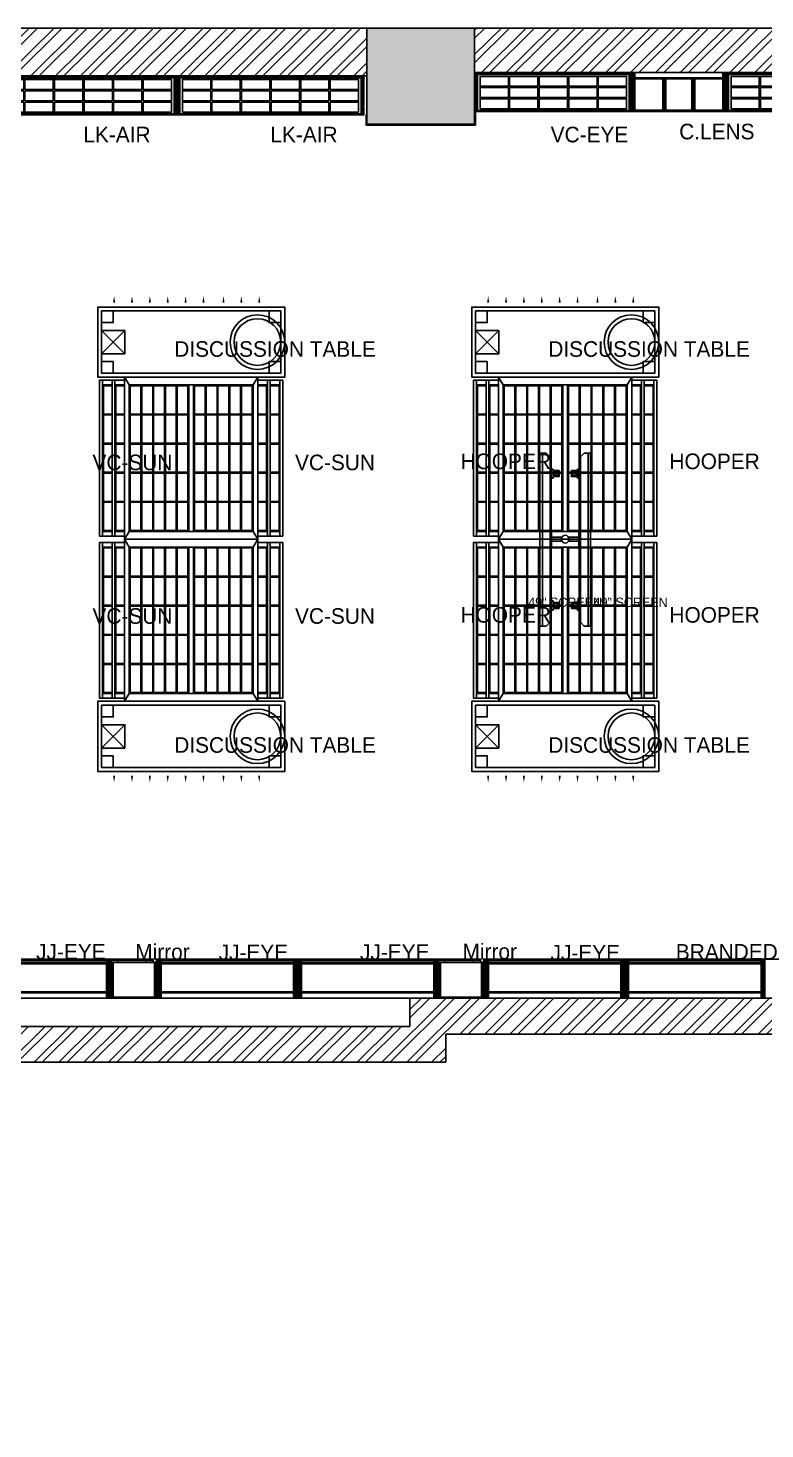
# Model space of a CAD drawing. Header units: millimetres. Extents: x 4444 to 22055, y -867352 to -858363.
# Drawn here: x 10610 to 15339, y -867352 to -858363 of the extents above; entities that cross this region are included whole.
import ezdxf

# ---------------------------------------------------------------- set-up
doc = ezdxf.new("R2010")
doc.units = ezdxf.units.MM
for name, pattern in [('a_p6_plan_L18$0$HIDDEN', [0]), ('ACAD_ISO03W100', [0]), ('DASHDOT2', [0]), ('HIDDEN2', [0])]:
    doc.linetypes.add(name, pattern=pattern)
for name, color, linetype in [('A-WALL-MASY', 1, 'Continuous'), ('Column', 243, 'Continuous'), ('Column hatch', 8, 'Continuous'), ('dimensions', 149, 'Continuous'), ('Floor-Unit', 1, 'Continuous'), ('HIDDEN LINE', 177, 'Continuous'), ('LENS_PARTITION', 21, 'Continuous'), ('LENS_TEXT', 31, 'HIDDEN2'), ('LN-ELEVATION-1', 81, 'Continuous'), ('LN-ELEVATION-2', 103, 'Continuous'), ('LN-ELEVATION-3', 125, 'a_p6_plan_L18$0$HIDDEN'), ('LN-ELEVATION-4', 145, 'Continuous'), ('LN-ELEVATION-5', 167, 'Continuous'), ('LN-HATCH', 251, 'Continuous'), ('Mirror', 4, 'Continuous'), ('TV', 3, 'Continuous'), ('wall hatch', 22, 'Continuous')]:
    doc.layers.add(name, color=color, linetype=linetype)
pattern_1 = [(45, (3990327.2935, 1709214.6916), (-4.4901280605, 4.4901280605), [])]
pattern_2 = [(45, (7858054.0837, 3504049.203), (-4.4901280605, 4.4901280605), [])]
pattern_3 = [(45, (4208834.247, 1706614.74), (-4.4901280605, 4.4901280605), [])]
pattern_4 = [(45, (4209134.247, 1706614.74), (-4.4901280605, 4.4901280605), [])]
pattern_5 = [(45, (7858558.917, 3503823.203), (-4.4901280605, 4.4901280605), [])]

# ---------------------------------------------------------------- blocks, each defined once
blk = doc.blocks.new('awefqwf')
at = {"layer": 'Column hatch'}
h = blk.add_hatch(color=256, dxfattribs=at)
h.dxf.hatch_style = 1
h.paths.add_polyline_path([(-4403, -8989), (-3393, -8989), (-3393, -8439), (-4403, -8439)])
h.paths.add_polyline_path([(-377, -4885), (0, -4885), (0, -4436), (-377, -4436)])
h.paths.add_polyline_path([(-684, -443), (0, -443), (0, 0), (-684, 0)])
h.paths.add_polyline_path([(-4254, -582), (-3474, -582), (-3474, 0), (-4254, 0)])
h.paths.add_polyline_path([(-9029, -617), (-8338, -617), (-8338, 0), (-9029, 0)])
h.paths.add_polyline_path([(-13667, -615), (-12948, -615), (-12948, 0), (-13667, 0)])
h.paths.add_polyline_path([(-13655, -6646), (-13124, -6646), (-13124, -6185), (-13655, -6185)])
at = {"layer": 'wall hatch'}
h = blk.add_hatch(dxfattribs=at)
h.set_pattern_fill('ANSI32', color=256, scale=300, angle=-0.13)
h.set_pattern_definition([(44.87, (-16178221.86, 1096019.62), (-79.36881616, 79.7298001), []), (44.87, (-16178168.82, 1096019.5), (-79.36881616, 79.7298001), [])])
h.paths.add_polyline_path([(-13124, -6636), (-8523, -6636), (-8523, -6455), (-6255, -6455), (-6255, -7141), (-5150, -7141), (-5150, -8989), (-4403, -8989), (-4403, -8776), (-4920, -8776), (-4920, -7019), (-4275, -7019), (-4275, -6225), (-4375, -6225), (-4375, -6911), (-6025, -6911), (-6025, -6225), (-8753, -6225), (-8753, -6406), (-13124, -6406)])
h.paths.add_polyline_path([(-3615, -8439), (-3393, -8439), (-3393, -6225), (-3615, -6225)])
h.paths.add_polyline_path([(-3393, -8989), (0, -8989), (0, -4885), (-230, -4885), (-230, -8759), (-3393, -8759)])
h.paths.add_polyline_path([(-177, -4436), (0, -4436), (0, -443), (-177, -443)])
h.paths.add_polyline_path([(-8338, -286), (-4254, -286), (-4254, 0), (-8338, 0)])
h.paths.add_polyline_path([(-12948, -307), (-9029, -307), (-9029, 0), (-12948, 0)])
h.paths.add_polyline_path([(-3474, -230), (-684, -230), (-684, 0), (-3474, 0)])
at = {"layer": 'A-WALL-MASY'}
for p, q in [((-15194, 0), (-9029, 0)), ((-8338, 0), (-4254, 0)), ((-12948, -307), (-9029, -307)), ((-8338, -286), (-4254, -286)), ((-8753, -6406), (-8753, -6225)), ((-8753, -6225), (-6025, -6225)), ((-13124, -6406), (-8753, -6406)), ((-8523, -6636), (-8523, -6455)), ((-8523, -6455), (-6255, -6455)), ((-13124, -6636), (-8523, -6636))]:
    blk.add_line(p, q, dxfattribs=at)
at = {"layer": 'Column'}
blk.add_lwpolyline([(-8338, 0), (-9029, 0), (-9029, -617), (-8338, -617)], close=True, dxfattribs=at)
blk = doc.blocks.new('D-Table-1200')
at = {"layer": 'LN-ELEVATION-1', "linetype": 'ByBlock', "lineweight": -2}
for p, q in [((-1094.5, -480.3), (-1094.5, -479)), ((-979.8, -480.3), (-979.8, -479)), ((-865.1, -480.3), (-865.1, -479)), ((-750.4, -480.3), (-750.4, -479)), ((-635.6, -480.3), (-635.6, -479)), ((-520.9, -480.3), (-520.9, -479)), ((-392.9, -480.3), (-392.9, -479)), ((-278.1, -480.3), (-278.1, -479)), ((-163.4, -480.3), (-163.4, -479))]:
    blk.add_line(p, q, dxfattribs=at)
for points in [[(0, 0), (-1200, 0), (-1200, -450), (0, -450)], [(-25, -25), (-1175, -25), (-1175, -425), (-25, -425)]]:
    blk.add_lwpolyline(points, close=True, dxfattribs=at)
for radius in [175, 150]:
    blk.add_circle((-175, -225), radius, dxfattribs=at)
for points in [[(-1087.9, -480.3), (-1101.2, -480.3), (-1094.5, -520.3)], [(-973.1, -480.3), (-986.5, -480.3), (-979.8, -520.3)], [(-858.4, -480.3), (-871.8, -480.3), (-865.1, -520.3)], [(-743.7, -480.3), (-757, -480.3), (-750.4, -520.3)], [(-629, -480.3), (-642.3, -480.3), (-635.6, -520.3)], [(-514.2, -480.3), (-527.6, -480.3), (-520.9, -520.3)], [(-386.2, -480.3), (-399.5, -480.3), (-392.9, -520.3)], [(-271.5, -480.3), (-284.8, -480.3), (-278.1, -520.3)], [(-156.7, -480.3), (-170.1, -480.3), (-163.4, -520.3)]]:
    blk.add_solid(points, dxfattribs=at)
at = {"layer": 'LN-ELEVATION-5', "linetype": 'ByBlock', "lineweight": -2}
for p, q in [((-1025, -300), (-1175, -150)), ((-1175, -300), (-1025, -150))]:
    blk.add_line(p, q, dxfattribs=at)
for points in [[(-1100, -25), (-1175, -25), (-1175, -100), (-1100, -100)], [(-100, -25), (-25, -25), (-25, -100), (-100, -100)], [(-1025, -300), (-1175, -300), (-1175, -150), (-1025, -150)], [(-1100, -425), (-1175, -425), (-1175, -350), (-1100, -350)], [(-100, -425), (-25, -425), (-25, -350), (-100, -350)]]:
    blk.add_lwpolyline(points, close=True, dxfattribs=at)
blk = doc.blocks.new('DGHRTGUJTW')
at = {"layer": 'LN-HATCH', "ltscale": 0.5}
h = blk.add_hatch(dxfattribs=at)
h.set_pattern_fill('ANSI31', color=256, scale=2)
h.set_pattern_definition(pattern_1)
h.paths.add_polyline_path([(-600, 0), (-582, 0), (-582, -240), (-600, -240)])
h = blk.add_hatch(dxfattribs=at)
h.set_pattern_fill('ANSI31', color=256, scale=2)
h.set_pattern_definition([(45, (3975657.573, 1709214.6916), (-4.490128061, 4.490128061), [])])
h.paths.add_polyline_path([(-18, 0), (0, 0), (0, -240), (-18, -240)])
h = blk.add_hatch(dxfattribs=at)
h.set_pattern_fill('ANSI31', color=256, scale=2)
h.set_pattern_definition([(45, (3990252.2935, 1709214.6916), (-4.4901280605, 4.4901280605), [])])
h.paths.add_polyline_path([(-582, -40), (-18, -40), (-18, -34), (-582, -34)])
h = blk.add_hatch(dxfattribs=at)
h.set_pattern_fill('ANSI31', color=256, scale=2)
h.set_pattern_definition([(45, (3990275.2935, 1709214.6916), (-4.4901280605, 4.4901280605), [])])
h.paths.add_polyline_path([(-402, -40), (-384, -40), (-384, -240), (-402, -240)])
h = blk.add_hatch(dxfattribs=at)
h.set_pattern_fill('ANSI31', color=256, scale=2)
h.set_pattern_definition([(45, (3990229.2935, 1709214.6916), (-4.4901280605, 4.4901280605), [])])
h.paths.add_polyline_path([(-216, -40), (-198, -40), (-198, -240), (-216, -240)])
h = blk.add_hatch(dxfattribs=at)
h.set_pattern_fill('ANSI31', color=256, scale=2)
h.set_pattern_definition(pattern_1)
h.paths.add_polyline_path([(-600, -250), (-565, -250), (-565, -240), (-600, -240)])
h = blk.add_hatch(dxfattribs=at)
h.set_pattern_fill('ANSI31', color=256, scale=2)
h.set_pattern_definition([(45, (3990177.2935, 1709214.6916), (-4.4901280605, 4.4901280605), [])])
h.paths.add_polyline_path([(-35, -250), (0, -250), (0, -240), (-35, -240)])
at = {"layer": 'HIDDEN LINE', "linetype": 'ACAD_ISO03W100', "ltscale": 0.02}
for p, q in [((-35, -240), (-565, -240)), ((-565, -250), (-35, -250))]:
    blk.add_line(p, q, dxfattribs=at)
at = {"layer": 'LN-ELEVATION-1', "ltscale": 0.5}
for points in [[(-600, 0), (-582, 0), (-582, -240), (-600, -240)], [(-18, 0), (0, 0), (0, -240), (-18, -240)], [(-582, -40), (-18, -40), (-18, -34), (-582, -34)], [(-402, -40), (-384, -40), (-384, -240), (-402, -240)], [(-216, -40), (-198, -40), (-198, -240), (-216, -240)], [(-600, -250), (-565, -250), (-565, -240), (-600, -240)], [(-35, -250), (0, -250), (0, -240), (-35, -240)]]:
    blk.add_lwpolyline(points, close=True, dxfattribs=at)
at = {"layer": 'LN-ELEVATION-4'}
blk.add_line((-18, 0), (-582, 0), dxfattribs=at)
blk = doc.blocks.new('49inch')
at = {"layer": 'TV'}
for p, q in [((-407.5, 119.1), (-438.1, 88.5)), ((408.1, 119.1), (438.7, 88.5)), ((438.7, 119.1), (408.1, 88.5))]:
    blk.add_line(p, q, dxfattribs=at)
at = {"layer": 'TV', "ltscale": 12}
for p, q in [((-555.2, 40.7), (-530.8, 65.1)), ((-555.2, 16.2), (-555.2, 40.7)), ((-530.8, 65.1), (530.8, 65.1)), ((-394.1, 84.6), (-452.7, 84.6)), ((-452.7, 65.1), (-452.7, 84.6)), ((-394.1, 84.6), (-394.1, 65.1)), ((394.1, 84.6), (394.1, 65.1)), ((452.7, 84.6), (394.1, 84.6)), ((452.7, 65.1), (452.7, 84.6)), ((555.2, 40.7), (530.8, 65.1)), ((555.2, 16.2), (555.2, 40.7))]:
    blk.add_line(p, q, dxfattribs=at)
at = {"layer": 'TV'}
for points in [[(-442, 84.6), (-403.7, 84.6), (-403.7, 122.9), (-442, 122.9)], [(-438.1, 88.5), (-407.5, 88.5), (-407.5, 119.1), (-438.1, 119.1)], [(442.5, 84.6), (404.2, 84.6), (404.2, 122.9), (442.5, 122.9)], [(438.7, 88.5), (408.1, 88.5), (408.1, 119.1), (438.7, 119.1)]]:
    blk.add_lwpolyline(points, close=True, dxfattribs=at)
at = {"layer": 'TV', "ltscale": 12}
blk.add_lwpolyline([(555.2, 0), (555.2, 16.2), (-555.2, 16.2), (-555.2, 0)], close=True, dxfattribs=at)
blk = doc.blocks.new('12MM VC PLAN')
at = {"layer": 'LN-HATCH', "ltscale": 0.5}
h = blk.add_hatch(dxfattribs=at)
h.set_pattern_fill('ANSI31', color=256, scale=2)
h.set_pattern_definition([(45, (3760859.753, 1795248.936), (-4.490128061, 4.490128061), [])])
h.paths.add_polyline_path([(-1200, 250), (-1200, 60), (-1194, 60), (-1194, 50), (-1200, 50), (-1200, 6), (-1182, 6), (-1182, 250)])
h = blk.add_hatch(dxfattribs=at)
h.set_pattern_fill('ANSI31', color=256, scale=2)
h.set_pattern_definition(pattern_2)
h.paths.add_polyline_path([(0, 250), (0, 60), (-6, 60), (-6, 50), (0, 50), (0, 6), (-18, 6), (-18, 250)])
h = blk.add_hatch(dxfattribs=at)
h.set_pattern_fill('ANSI31', color=256, scale=2)
h.set_pattern_definition([(45, (7858047.0837, 3504049.203), (-4.4901280605, 4.4901280605), [])])
h.paths.add_polyline_path([(-1165, 6), (-1165, 0), (-1200, 0), (-1200, 6)])
h = blk.add_hatch(dxfattribs=at)
h.set_pattern_fill('ANSI31', color=256, scale=2)
h.set_pattern_definition(pattern_2)
h.paths.add_polyline_path([(-28, 6), (-28, 0), (0, 0), (0, 6)])
at = {"layer": 'LN-ELEVATION-1', "ltscale": 0.5}
for points in [[(-1200, 250), (-1200, 60), (-1194, 60), (-1194, 50), (-1200, 50), (-1200, 6), (-1182, 6), (-1182, 250)], [(-18, 238), (-1182, 238), (-1182, 244), (-18, 244)], [(0, 250), (0, 60), (-6, 60), (-6, 50), (0, 50), (0, 6), (-18, 6), (-18, 250)], [(-1165, 6), (-1165, 0), (-1200, 0), (-1200, 6)], [(-35, 6), (-35, 0), (0, 0), (0, 6)]]:
    blk.add_lwpolyline(points, close=True, dxfattribs=at)
at = {"layer": 'LN-ELEVATION-3', "ltscale": 0.5}
for p, q in [((-1182, 250), (-18, 250)), ((-1165, 6), (-35, 6)), ((-35, 0), (-1165, 0))]:
    blk.add_line(p, q, dxfattribs=at)
for points in [[(-1165, 226), (-35, 226), (-35, 18), (-1165, 18)], [(-1165, 226), (-983.3, 226), (-983.3, 162), (-1165, 162)], [(-975.3, 226), (-793.7, 226), (-793.7, 162), (-975.3, 162)], [(-785.7, 226), (-604, 226), (-604, 162), (-785.7, 162)], [(-596, 226), (-414.3, 226), (-414.3, 162), (-596, 162)], [(-406.3, 226), (-224.7, 226), (-224.7, 162), (-406.3, 162)], [(-216.7, 226), (-35, 226), (-35, 162), (-216.7, 162)], [(-1165, 90), (-983.3, 90), (-983.3, 154), (-1165, 154)], [(-975.3, 154), (-793.7, 154), (-793.7, 90), (-975.3, 90)], [(-785.7, 154), (-604, 154), (-604, 90), (-785.7, 90)], [(-596, 154), (-414.3, 154), (-414.3, 90), (-596, 90)], [(-406.3, 154), (-224.7, 154), (-224.7, 90), (-406.3, 90)], [(-216.7, 154), (-35, 154), (-35, 90), (-216.7, 90)], [(-1165, 82), (-983.3, 82), (-983.3, 18), (-1165, 18)], [(-975.3, 82), (-793.7, 82), (-793.7, 18), (-975.3, 18)], [(-785.7, 82), (-604, 82), (-604, 18), (-785.7, 18)], [(-596, 82), (-414.3, 82), (-414.3, 18), (-596, 18)], [(-406.3, 82), (-224.7, 82), (-224.7, 18), (-406.3, 18)], [(-216.7, 82), (-35, 82), (-35, 18), (-216.7, 18)]]:
    blk.add_lwpolyline(points, close=True, dxfattribs=at)
blk = doc.blocks.new('GFCHGFD')
at = {"layer": 'LN-HATCH', "ltscale": 0.5}
h = blk.add_hatch(dxfattribs=at)
h.set_pattern_fill('ANSI31', color=256, scale=2)
h.set_pattern_definition([(45, (4060076.63, 1708724.648), (-4.4901280605, 4.4901280605), [])])
h.paths.add_polyline_path([(-144.2, 105.2), (-126.2, 105.2), (-126.2, -123.8), (-144.2, -123.8)])
h.paths.add_polyline_path([(-126.2, 99.2), (137.8, 99.2), (137.8, 105.2), (-126.2, 105.2)])
h.paths.add_polyline_path([(155.8, 105.2), (137.8, 105.2), (137.8, -123.8), (155.8, -123.8)])
at = {"layer": 'LN-ELEVATION-1'}
for points in [[(-144.2, 105.2), (-126.2, 105.2), (-126.2, -123.8), (-144.2, -123.8)], [(-126.2, 99.2), (137.8, 99.2), (137.8, 105.2), (-126.2, 105.2)], [(155.8, 105.2), (137.8, 105.2), (137.8, -123.8), (155.8, -123.8)], [(-97.2, -137.8), (-97.2, -123.8), (-142.2, -123.8), (-142.2, -144.8), (-133.2, -144.8), (-133.2, -143.3), (-140.7, -143.3), (-140.7, -137.8)], [(85.8, -137.8), (85.8, -123.8), (130.8, -123.8), (130.8, -144.8), (121.8, -144.8), (121.8, -143.3), (129.3, -143.3), (129.3, -137.8)], [(147.8, -144.8), (147.8, -143.3), (152.3, -143.3), (152.3, -125.3), (130.8, -125.3), (130.8, -123.8), (153.8, -123.8), (153.8, -144.8)]]:
    blk.add_lwpolyline(points, close=True, dxfattribs=at)
at = {"layer": 'LN-ELEVATION-2'}
blk.add_lwpolyline([(-97.2, -137.8), (85.8, -137.8), (85.8, -123.8), (-97.2, -123.8)], close=True, dxfattribs=at)
at = {"layer": 'LN-ELEVATION-4', "ltscale": 0.5}
blk.add_line((121.8, -144.8), (-133.2, -144.8), dxfattribs=at)
at = {"layer": 'Mirror', "lineweight": 0}
blk.add_lwpolyline([(-140.7, -137.8), (129.3, -137.8), (129.3, -143.3), (-140.7, -143.3)], close=True, dxfattribs=at)
blk = doc.blocks.new('dfbdfhq')
at = {"layer": 'LN-HATCH', "ltscale": 0.5}
h = blk.add_hatch(dxfattribs=at)
h.set_pattern_fill('ANSI31', color=256, scale=50)
h.set_pattern_definition([(45, (0, 0), (-4.419417, 4.419417), [])])
h.paths.add_polyline_path([(-911.8, 0), (-911.8, -190), (-905.8, -190), (-905.8, -200), (-911.8, -200), (-911.8, -244), (-886.8, -244), (-886.8, 0)])
h = blk.add_hatch(dxfattribs=at)
h.set_pattern_fill('ANSI31', color=256, scale=2)
h.set_pattern_definition(pattern_3)
h.paths.add_polyline_path([(-11.8, 0), (-11.8, -190), (-17.8, -190), (-17.8, -200), (-11.8, -200), (-11.8, -244), (-36.8, -244), (-36.8, 0)])
h = blk.add_hatch(dxfattribs=at)
h.set_pattern_fill('ANSI31', color=256, scale=2)
h.set_pattern_definition(pattern_4)
h.paths.add_polyline_path([(-36.8, -40), (-886.8, -40), (-886.8, -34), (-36.8, -34)])
h = blk.add_hatch(dxfattribs=at)
h.set_pattern_fill('ANSI31', color=256, scale=2)
h.set_pattern_definition(pattern_4)
h.paths.add_polyline_path([(-876.8, -244), (-876.8, -250), (-911.8, -250), (-911.8, -244)])
h = blk.add_hatch(dxfattribs=at)
h.set_pattern_fill('ANSI31', color=256, scale=2)
h.set_pattern_definition(pattern_3)
h.paths.add_polyline_path([(-46.8, -244), (-46.8, -250), (-11.8, -250), (-11.8, -244)])
at = {"layer": 'LN-ELEVATION-1', "ltscale": 0.5}
for points in [[(-911.8, 0), (-911.8, -190), (-905.8, -190), (-905.8, -200), (-911.8, -200), (-911.8, -244), (-886.8, -244), (-886.8, 0)], [(-11.8, 0), (-11.8, -190), (-17.8, -190), (-17.8, -200), (-11.8, -200), (-11.8, -244), (-36.8, -244), (-36.8, 0)], [(-36.8, -40), (-886.8, -40), (-886.8, -34), (-36.8, -34)], [(-876.8, -244), (-876.8, -250), (-911.8, -250), (-911.8, -244)], [(-46.8, -244), (-46.8, -250), (-11.8, -250), (-11.8, -244)]]:
    blk.add_lwpolyline(points, close=True, dxfattribs=at)
at = {"layer": 'LN-ELEVATION-3', "ltscale": 0.5}
for p, q in [((-886.8, 0), (-36.8, 0)), ((-876.8, -244), (-46.8, -244)), ((-46.8, -250), (-876.8, -250))]:
    blk.add_line(p, q, dxfattribs=at)
at = {"layer": 'LN-ELEVATION-4', "linetype": 'ACAD_ISO03W100', "ltscale": 0.05}
blk.add_lwpolyline([(-886.8, -220), (-36.8, -220), (-36.8, -232), (-886.8, -232)], close=True, dxfattribs=at)
blk = doc.blocks.new('1010MM VC PLAN')
at = {"layer": 'LN-HATCH', "ltscale": 0.5}
h = blk.add_hatch(dxfattribs=at)
h.set_pattern_fill('ANSI31', color=256, scale=2)
h.set_pattern_definition([(45, (3761554.586, 1795022.936), (-4.490128061, 4.490128061), [])])
h.paths.add_polyline_path([(-505.2, 24), (-505.2, -166), (-499.2, -166), (-499.2, -176), (-505.2, -176), (-505.2, -220), (-487.2, -220), (-487.2, 24)])
h = blk.add_hatch(dxfattribs=at)
h.set_pattern_fill('ANSI31', color=256, scale=2)
h.set_pattern_definition(pattern_5)
h.paths.add_polyline_path([(504.8, 24), (504.8, -166), (498.8, -166), (498.8, -176), (504.8, -176), (504.8, -220), (486.8, -220), (486.8, 24)])
h = blk.add_hatch(dxfattribs=at)
h.set_pattern_fill('ANSI31', color=256, scale=2)
h.set_pattern_definition([(45, (7858741.917, 3503823.203), (-4.4901280605, 4.4901280605), [])])
h.paths.add_polyline_path([(-470.2, -220), (-470.2, -226), (-505.2, -226), (-505.2, -220)])
h = blk.add_hatch(dxfattribs=at)
h.set_pattern_fill('ANSI31', color=256, scale=2)
h.set_pattern_definition(pattern_5)
h.paths.add_polyline_path([(476.8, -220), (476.8, -226), (511.8, -226), (511.8, -220)])
at = {"layer": 'LN-ELEVATION-1', "ltscale": 0.5}
for points in [[(-505.2, 24), (-505.2, -166), (-499.2, -166), (-499.2, -176), (-505.2, -176), (-505.2, -220), (-487.2, -220), (-487.2, 24)], [(486.8, 12), (-487.2, 12), (-487.2, 18), (486.8, 18)], [(504.8, 24), (504.8, -166), (498.8, -166), (498.8, -176), (504.8, -176), (504.8, -220), (486.8, -220), (486.8, 24)], [(-470.2, -220), (-470.2, -226), (-505.2, -226), (-505.2, -220)], [(469.8, -220), (469.8, -226), (504.8, -226), (504.8, -220)]]:
    blk.add_lwpolyline(points, close=True, dxfattribs=at)
at = {"layer": 'LN-ELEVATION-2', "ltscale": 0.5}
blk.add_lwpolyline([(470.2, 0), (-470.2, 0), (-470.2, -208), (470.2, -208)], close=True, dxfattribs=at)
at = {"layer": 'LN-ELEVATION-3', "ltscale": 0.5}
for p, q in [((-487.2, 24), (486.8, 24)), ((-470.2, -220), (469.8, -220)), ((469.8, -226), (-470.2, -226))]:
    blk.add_line(p, q, dxfattribs=at)
for points in [[(-470.2, 0), (-288.5, 0), (-288.5, -64), (-470.2, -64)], [(-280.5, 0), (-98.8, 0), (-98.8, -64), (-280.5, -64)], [(-90.8, 0), (90.8, 0), (90.8, -64), (-90.8, -64)], [(98.8, 0), (280.5, 0), (280.5, -64), (98.8, -64)], [(288.5, 0), (470.2, 0), (470.2, -64), (288.5, -64)], [(-470.2, -136), (-288.5, -136), (-288.5, -72), (-470.2, -72)], [(-280.5, -72), (-98.8, -72), (-98.8, -136), (-280.5, -136)], [(-90.8, -72), (90.8, -72), (90.8, -136), (-90.8, -136)], [(98.8, -72), (280.5, -72), (280.5, -136), (98.8, -136)], [(288.5, -72), (470.2, -72), (470.2, -136), (288.5, -136)], [(-470.2, -144), (-288.5, -144), (-288.5, -208), (-470.2, -208)], [(-280.5, -144), (-98.8, -144), (-98.8, -208), (-280.5, -208)], [(-90.8, -144), (90.8, -144), (90.8, -208), (-90.8, -208)], [(98.8, -144), (280.5, -144), (280.5, -208), (98.8, -208)], [(288.5, -144), (470.2, -144), (470.2, -208), (288.5, -208)]]:
    blk.add_lwpolyline(points, close=True, dxfattribs=at)
blk = doc.blocks.new('A$Cf47e29e2')
at = {"layer": 'LN-ELEVATION-1'}
for points in [[(-341.8, -6), (-341.8, 934), (453.2, 934), (453.2, -6)], [(40.7, -6), (40.7, 934), (-341.8, 934), (-341.8, -6)], [(-260.8, 747.2), (-260.8, 934), (-266.8, 934), (-266.8, 747.2)], [(-185.4, 747.2), (-185.4, 934), (-191.4, 934), (-191.4, 747.2)], [(-110.1, 747.2), (-110.1, 934), (-116.1, 934), (-116.1, 747.2)], [(-34.7, 747.2), (-34.7, 934), (-40.7, 934), (-40.7, 747.2)], [(70.7, -6), (70.7, 934), (40.7, 934), (40.7, -6)], [(70.7, -6), (70.7, 934), (453.2, 934), (453.2, -6)], [(146.1, 747.2), (146.1, 934), (152.1, 934), (152.1, 747.2)], [(221.4, 747.2), (221.4, 934), (227.4, 934), (227.4, 747.2)], [(296.8, 747.2), (296.8, 934), (302.8, 934), (302.8, 747.2)], [(372.2, 747.2), (372.2, 934), (378.2, 934), (378.2, 747.2)], [(40.7, 741.2), (40.7, 747.2), (-341.8, 747.2), (-341.8, 741.2)], [(-260.8, 560.4), (-260.8, 741.2), (-266.8, 741.2), (-266.8, 560.4)], [(-185.4, 560.4), (-185.4, 741.2), (-191.4, 741.2), (-191.4, 560.4)], [(-110.1, 560.4), (-110.1, 741.2), (-116.1, 741.2), (-116.1, 560.4)], [(-34.7, 560.4), (-34.7, 741.2), (-40.7, 741.2), (-40.7, 560.4)], [(70.7, 741.2), (70.7, 747.2), (453.2, 747.2), (453.2, 741.2)], [(146.1, 560.4), (146.1, 741.2), (152.1, 741.2), (152.1, 560.4)], [(221.4, 560.4), (221.4, 741.2), (227.4, 741.2), (227.4, 560.4)], [(296.8, 560.4), (296.8, 741.2), (302.8, 741.2), (302.8, 560.4)], [(372.2, 560.4), (372.2, 741.2), (378.2, 741.2), (378.2, 560.4)], [(40.7, 554.4), (40.7, 560.4), (-341.8, 560.4), (-341.8, 554.4)], [(-260.8, 373.6), (-260.8, 554.4), (-266.8, 554.4), (-266.8, 373.6)], [(-185.4, 373.6), (-185.4, 554.4), (-191.4, 554.4), (-191.4, 373.6)], [(-110.1, 373.6), (-110.1, 554.4), (-116.1, 554.4), (-116.1, 373.6)], [(-34.7, 373.6), (-34.7, 554.4), (-40.7, 554.4), (-40.7, 373.6)], [(70.7, 554.4), (70.7, 560.4), (453.2, 560.4), (453.2, 554.4)], [(146.1, 373.6), (146.1, 554.4), (152.1, 554.4), (152.1, 373.6)], [(221.4, 373.6), (221.4, 554.4), (227.4, 554.4), (227.4, 373.6)], [(296.8, 373.6), (296.8, 554.4), (302.8, 554.4), (302.8, 373.6)], [(372.2, 373.6), (372.2, 554.4), (378.2, 554.4), (378.2, 373.6)], [(40.7, 367.6), (40.7, 373.6), (-341.8, 373.6), (-341.8, 367.6)], [(-260.8, 186.8), (-260.8, 367.6), (-266.8, 367.6), (-266.8, 186.8)], [(-185.4, 186.8), (-185.4, 367.6), (-191.4, 367.6), (-191.4, 186.8)], [(-110.1, 186.8), (-110.1, 367.6), (-116.1, 367.6), (-116.1, 186.8)], [(-34.7, 186.8), (-34.7, 367.6), (-40.7, 367.6), (-40.7, 186.8)], [(70.7, 367.6), (70.7, 373.6), (453.2, 373.6), (453.2, 367.6)], [(146.1, 186.8), (146.1, 367.6), (152.1, 367.6), (152.1, 186.8)], [(221.4, 186.8), (221.4, 367.6), (227.4, 367.6), (227.4, 186.8)], [(296.8, 186.8), (296.8, 367.6), (302.8, 367.6), (302.8, 186.8)], [(372.2, 186.8), (372.2, 367.6), (378.2, 367.6), (378.2, 186.8)], [(40.7, 180.8), (40.7, 186.8), (-341.8, 186.8), (-341.8, 180.8)], [(-260.8, -6), (-260.8, 180.8), (-266.8, 180.8), (-266.8, -6)], [(-185.4, -6), (-185.4, 180.8), (-191.4, 180.8), (-191.4, -6)], [(-110.1, -6), (-110.1, 180.8), (-116.1, 180.8), (-116.1, -6)], [(-34.7, -6), (-34.7, 180.8), (-40.7, 180.8), (-40.7, -6)], [(70.7, 180.8), (70.7, 186.8), (453.2, 186.8), (453.2, 180.8)], [(146.1, -6), (146.1, 180.8), (152.1, 180.8), (152.1, -6)], [(221.4, -6), (221.4, 180.8), (227.4, 180.8), (227.4, -6)], [(296.8, -6), (296.8, 180.8), (302.8, 180.8), (302.8, -6)], [(372.2, -6), (372.2, 180.8), (378.2, 180.8), (378.2, -6)]]:
    blk.add_lwpolyline(points, close=True, dxfattribs=at)
for points in [[(-191.4, 928), (-335.8, 928), (-335.8, 747.2)], [(-116.1, 928), (-185.4, 928)], [(-40.7, 928), (-110.1, 928)], [(34.7, 747.2), (34.7, 928), (-34.7, 928)], [(76.7, 747.2), (76.7, 928), (146.1, 928)], [(152.1, 928), (221.4, 928)], [(227.4, 928), (296.8, 928)], [(302.8, 928), (447.2, 928), (447.2, 747.2)], [(-335.8, 741.2), (-335.8, 560.4)], [(34.7, 560.4), (34.7, 741.2)], [(76.7, 560.4), (76.7, 741.2)], [(447.2, 741.2), (447.2, 560.4)], [(-335.8, 554.4), (-335.8, 373.6)], [(34.7, 373.6), (34.7, 554.4)], [(76.7, 373.6), (76.7, 554.4)], [(447.2, 554.4), (447.2, 373.6)], [(-335.8, 367.6), (-335.8, 186.8)], [(34.7, 186.8), (34.7, 367.6)], [(76.7, 186.8), (76.7, 367.6)], [(447.2, 367.6), (447.2, 186.8)], [(-335.8, 180.8), (-335.8, 0), (-191.4, 0)], [(-34.7, 0), (34.7, 0), (34.7, 180.8)], [(146.1, 0), (76.7, 0), (76.7, 180.8)], [(447.2, 180.8), (447.2, 0), (302.8, 0)], [(-185.4, 0), (-116.1, 0)], [(-110.1, 0), (-40.7, 0)], [(221.4, 0), (152.1, 0)], [(296.8, 0), (227.4, 0)]]:
    blk.add_lwpolyline(points, dxfattribs=at)
at = {"layer": 'LN-ELEVATION-2'}
blk.add_lwpolyline([(-371.8, -56), (-371.8, 984), (483.2, 984), (483.2, -56)], close=True, dxfattribs=at)
for points in [[(-341.8, 934), (-371.8, 984)], [(453.2, 934), (483.2, 984)], [(-341.8, -6), (-371.8, -56)], [(453.2, -6), (483.2, -56)]]:
    blk.add_lwpolyline(points, dxfattribs=at)
at = {"layer": 'LN-ELEVATION-3'}
for points in [[(-433.8, -36), (-433.8, 964), (-451.8, 964), (-451.8, -36)], [(-371.8, 934), (-371.8, 964), (-433.8, 964), (-433.8, 934)], [(483.2, 934), (483.2, 964), (545.2, 964), (545.2, 934)], [(545.2, -36), (545.2, 964), (563.2, 964), (563.2, -36)], [(-371.8, -36), (-371.8, -6), (-433.8, -6), (-433.8, -36)], [(483.2, -36), (483.2, -6), (545.2, -6), (545.2, -36)]]:
    blk.add_lwpolyline(points, close=True, dxfattribs=at)
at = {"layer": 'LN-ELEVATION-4'}
for points in [[(-513.8, -36), (-513.8, 964), (-531.8, 964), (-531.8, -36)], [(-451.8, 934), (-451.8, 964), (-513.8, 964), (-513.8, 934)], [(-371.8, 928), (-371.8, 934), (-433.8, 934), (-433.8, 928)], [(-427.8, 747.2), (-427.8, 928), (-433.8, 928), (-433.8, 747.2)], [(483.2, 928), (483.2, 934), (545.2, 934), (545.2, 928)], [(539.2, 747.2), (539.2, 928), (545.2, 928), (545.2, 747.2)], [(563.2, 934), (563.2, 964), (625.2, 964), (625.2, 934)], [(625.2, -36), (625.2, 964), (643.2, 964), (643.2, -36)], [(-371.8, 741.2), (-371.8, 747.2), (-433.8, 747.2), (-433.8, 741.2)], [(-427.8, 560.4), (-427.8, 741.2), (-433.8, 741.2), (-433.8, 560.4)], [(483.2, 741.2), (483.2, 747.2), (545.2, 747.2), (545.2, 741.2)], [(539.2, 560.4), (539.2, 741.2), (545.2, 741.2), (545.2, 560.4)], [(-371.8, 554.4), (-371.8, 560.4), (-433.8, 560.4), (-433.8, 554.4)], [(-427.8, 373.6), (-427.8, 554.4), (-433.8, 554.4), (-433.8, 373.6)], [(483.2, 554.4), (483.2, 560.4), (545.2, 560.4), (545.2, 554.4)], [(539.2, 373.6), (539.2, 554.4), (545.2, 554.4), (545.2, 373.6)], [(-371.8, 367.6), (-371.8, 373.6), (-433.8, 373.6), (-433.8, 367.6)], [(-427.8, 186.8), (-427.8, 367.6), (-433.8, 367.6), (-433.8, 186.8)], [(483.2, 367.6), (483.2, 373.6), (545.2, 373.6), (545.2, 367.6)], [(539.2, 186.8), (539.2, 367.6), (545.2, 367.6), (545.2, 186.8)], [(-371.8, 180.8), (-371.8, 186.8), (-433.8, 186.8), (-433.8, 180.8)], [(-427.8, 0), (-427.8, 180.8), (-433.8, 180.8), (-433.8, 0)], [(483.2, 180.8), (483.2, 186.8), (545.2, 186.8), (545.2, 180.8)], [(539.2, 0), (539.2, 180.8), (545.2, 180.8), (545.2, 0)], [(-371.8, -6), (-371.8, 0), (-433.8, 0), (-433.8, -6)], [(483.2, -6), (483.2, 0), (545.2, 0), (545.2, -6)], [(-451.8, -36), (-451.8, -6), (-513.8, -6), (-513.8, -36)], [(563.2, -36), (563.2, -6), (625.2, -6), (625.2, -36)]]:
    blk.add_lwpolyline(points, close=True, dxfattribs=at)
at = {"layer": 'LN-ELEVATION-5'}
for points in [[(-451.8, 928), (-451.8, 934), (-513.8, 934), (-513.8, 928)], [(-507.8, 747.2), (-507.8, 928), (-513.8, 928), (-513.8, 747.2)], [(563.2, 928), (563.2, 934), (625.2, 934), (625.2, 928)], [(619.2, 747.2), (619.2, 928), (625.2, 928), (625.2, 747.2)], [(-451.8, 741.2), (-451.8, 747.2), (-513.8, 747.2), (-513.8, 741.2)], [(-507.8, 560.4), (-507.8, 741.2), (-513.8, 741.2), (-513.8, 560.4)], [(563.2, 741.2), (563.2, 747.2), (625.2, 747.2), (625.2, 741.2)], [(619.2, 560.4), (619.2, 741.2), (625.2, 741.2), (625.2, 560.4)], [(-451.8, 554.4), (-451.8, 560.4), (-513.8, 560.4), (-513.8, 554.4)], [(-507.8, 373.6), (-507.8, 554.4), (-513.8, 554.4), (-513.8, 373.6)], [(563.2, 554.4), (563.2, 560.4), (625.2, 560.4), (625.2, 554.4)], [(619.2, 373.6), (619.2, 554.4), (625.2, 554.4), (625.2, 373.6)], [(-451.8, 367.6), (-451.8, 373.6), (-513.8, 373.6), (-513.8, 367.6)], [(-507.8, 186.8), (-507.8, 367.6), (-513.8, 367.6), (-513.8, 186.8)], [(563.2, 367.6), (563.2, 373.6), (625.2, 373.6), (625.2, 367.6)], [(619.2, 186.8), (619.2, 367.6), (625.2, 367.6), (625.2, 186.8)], [(-451.8, 180.8), (-451.8, 186.8), (-513.8, 186.8), (-513.8, 180.8)], [(-507.8, 0), (-507.8, 180.8), (-513.8, 180.8), (-513.8, 0)], [(563.2, 180.8), (563.2, 186.8), (625.2, 186.8), (625.2, 180.8)], [(619.2, 0), (619.2, 180.8), (625.2, 180.8), (625.2, 0)], [(-451.8, -6), (-451.8, 0), (-513.8, 0), (-513.8, -6)], [(563.2, -6), (563.2, 0), (625.2, 0), (625.2, -6)]]:
    blk.add_lwpolyline(points, close=True, dxfattribs=at)

msp = doc.modelspace()

# ---------------------------------------------------------------- linework, layer by layer
at = {"layer": 'Floor-Unit', "linetype": 'DASHDOT2'}
msp.add_line((14301.6, -861643.1), (13812.6, -861643.1), dxfattribs=at)
at = {"layer": 'Floor-Unit'}
for points in [[(13959.7, -861593.1), (13959.7, -861693.1), (13969.7, -861693.1), (13969.7, -861593.1)], [(14154.5, -861593.1), (14154.5, -861693.1), (14144.5, -861693.1), (14144.5, -861593.1)]]:
    msp.add_lwpolyline(points, close=True, dxfattribs=at)
for points in [[(14035.5, -861630.6), (13969.7, -861630.6), (13969.7, -861655.6), (14035.5, -861655.6), (14035.5, -861630.6)], [(14078.8, -861630.6), (14144.5, -861630.6), (14144.5, -861655.6), (14078.8, -861655.6), (14078.8, -861630.6)]]:
    msp.add_lwpolyline(points, dxfattribs=at)
msp.add_circle((14057.1, -861643.1), 25, dxfattribs=at)
at = {"layer": 'LENS_PARTITION'}
msp.add_lwpolyline([(15788.9, -864588.1), (15338.9, -864588.1), (15338.9, -864338.1), (15788.9, -864338.1)], close=True, dxfattribs=at)
at = {"layer": 'Mirror'}
for points in [[(12778.9, -858919.4), (12778.9, -858986.1), (13481.9, -858986.1), (13481.9, -858899.1)], [(12784.9, -858919.4), (12784.9, -858980.1), (13475.9, -858980.1), (13475.9, -858899.1)]]:
    msp.add_lwpolyline(points, dxfattribs=at)

# ---------------------------------------------------------------- block references
at = {"xscale": -1, "rotation": 180}
for p in [(11601.4, -860659.1), (14001.4, -860659.1), (11601.4, -861699.1), (14001.4, -861699.1)]:
    msp.add_blockref('A$Cf47e29e2', p, dxfattribs=at)
at = {"layer": 'dimensions', "color": 3}
msp.add_blockref('awefqwf', (21813.9, -858363.1), dxfattribs=at)
at = {"layer": 'Floor-Unit', "xscale": -1}
for name, p in [('12MM VC PLAN', (10365.9, -858920.1)), ('12MM VC PLAN', (11565.9, -858920.1)), ('1010MM VC PLAN', (13980.7, -858673.1))]:
    msp.add_blockref(name, p, dxfattribs=at)
at = {"layer": 'Floor-Unit'}
for name, p in [('DGHRTGUJTW', (15085.9, -858649.1)), ('1010MM VC PLAN', (15591.1, -858673.1)), ('D-Table-1200', (12257.1, -862683.1)), ('D-Table-1200', (14657.1, -862683.1))]:
    msp.add_blockref(name, p, dxfattribs=at)
at = {"layer": 'Floor-Unit', "xscale": -1, "rotation": 180}
for name, p in [('D-Table-1200', (12257.1, -860603.1)), ('D-Table-1200', (14657.1, -860603.1)), ('dfbdfhq', (11150.7, -864588.1)), ('GFCHGFD', (11283.1, -864482.9)), ('dfbdfhq', (13250.7, -864588.1)), ('GFCHGFD', (13383.1, -864482.9)), ('dfbdfhq', (15350.7, -864588.1))]:
    msp.add_blockref(name, p, dxfattribs=at)
at = {"layer": 'Floor-Unit', "yscale": 0.9995705467615587}
for p, xscale, rotation in [((13894.6, -861645.2), -0.9995705467615587, 270), ((14219.6, -861645.2), 0.9995705467615587, 89.99999999999999)]:
    msp.add_blockref('49inch', p, dxfattribs=dict(at, xscale=xscale, rotation=rotation))
at = {"layer": 'Floor-Unit', "rotation": 180}
for p in [(11427.1, -864588.1), (13527.1, -864588.1)]:
    msp.add_blockref('dfbdfhq', p, dxfattribs=at)

# ---------------------------------------------------------------- texts
at = {"layer": 'Floor-Unit', "color": 0, "char_height": 60, "attachment_point": 1}
for insert in [(13819.6, -862017.6), (14239.6, -862017.6)]:
    msp.add_mtext('\\pxqc,t3;49" SCREEN', dxfattribs=dict(at, insert=insert))
at = {"layer": 'LENS_TEXT', "linetype": 'Continuous', "char_height": 100, "attachment_point": 1}
for s, insert in [('\\pxql;C.LENS', (14788.5, -858977.3, 0)), ('\\pxql;LK-AIR', (10965.3, -858996.6, 0)), ('\\pxql;LK-AIR', (12165.3, -858996.6, 0)), ('\\pxql;VC-EYE', (13963.8, -858996.6, 0)), ('\\pxql;DISCUSSION TABLE', (11548.5, -860372.6)), ('\\pxql;DISCUSSION TABLE', (13948.5, -860372.6)), ('\\pxql;VC-SUN', (11023.9, -861100.4)), ('\\pxql;VC-SUN', (12323.4, -861100.4)), ('\\pxql;HOOPER', (13385.5, -861093.2)), ('\\pxql;HOOPER', (14725.9, -861093.2)), ('\\pxql;VC-SUN', (11023.9, -862085.7)), ('\\pxql;VC-SUN', (12323.4, -862085.7)), ('\\pxql;HOOPER', (13385.5, -862078.4)), ('\\pxql;HOOPER', (14725.9, -862078.4)), ('\\pxql;DISCUSSION TABLE', (11548.5, -862913.5)), ('\\pxql;DISCUSSION TABLE', (13948.5, -862913.5)), ('\\pxql;JJ-EYE', (10662.1, -864239.4, 0)), ('\\pxql;Mirror', (11298.3, -864240.5, 0)), ('\\pxql;JJ-EYE', (11833.4, -864244.7, 0)), ('\\pxql;JJ-EYE', (12740.2, -864242.6, 0)), ('\\pxql;Mirror', (13398.3, -864238.4, 0)), ('\\pxql;JJ-EYE', (13963.1, -864246.9, 0)), ('\\pxql;BRANDED', (14766.9, -864240.5, 0))]:
    msp.add_mtext(s, dxfattribs=dict(at, insert=insert))

doc.saveas('drawing.dxf')
